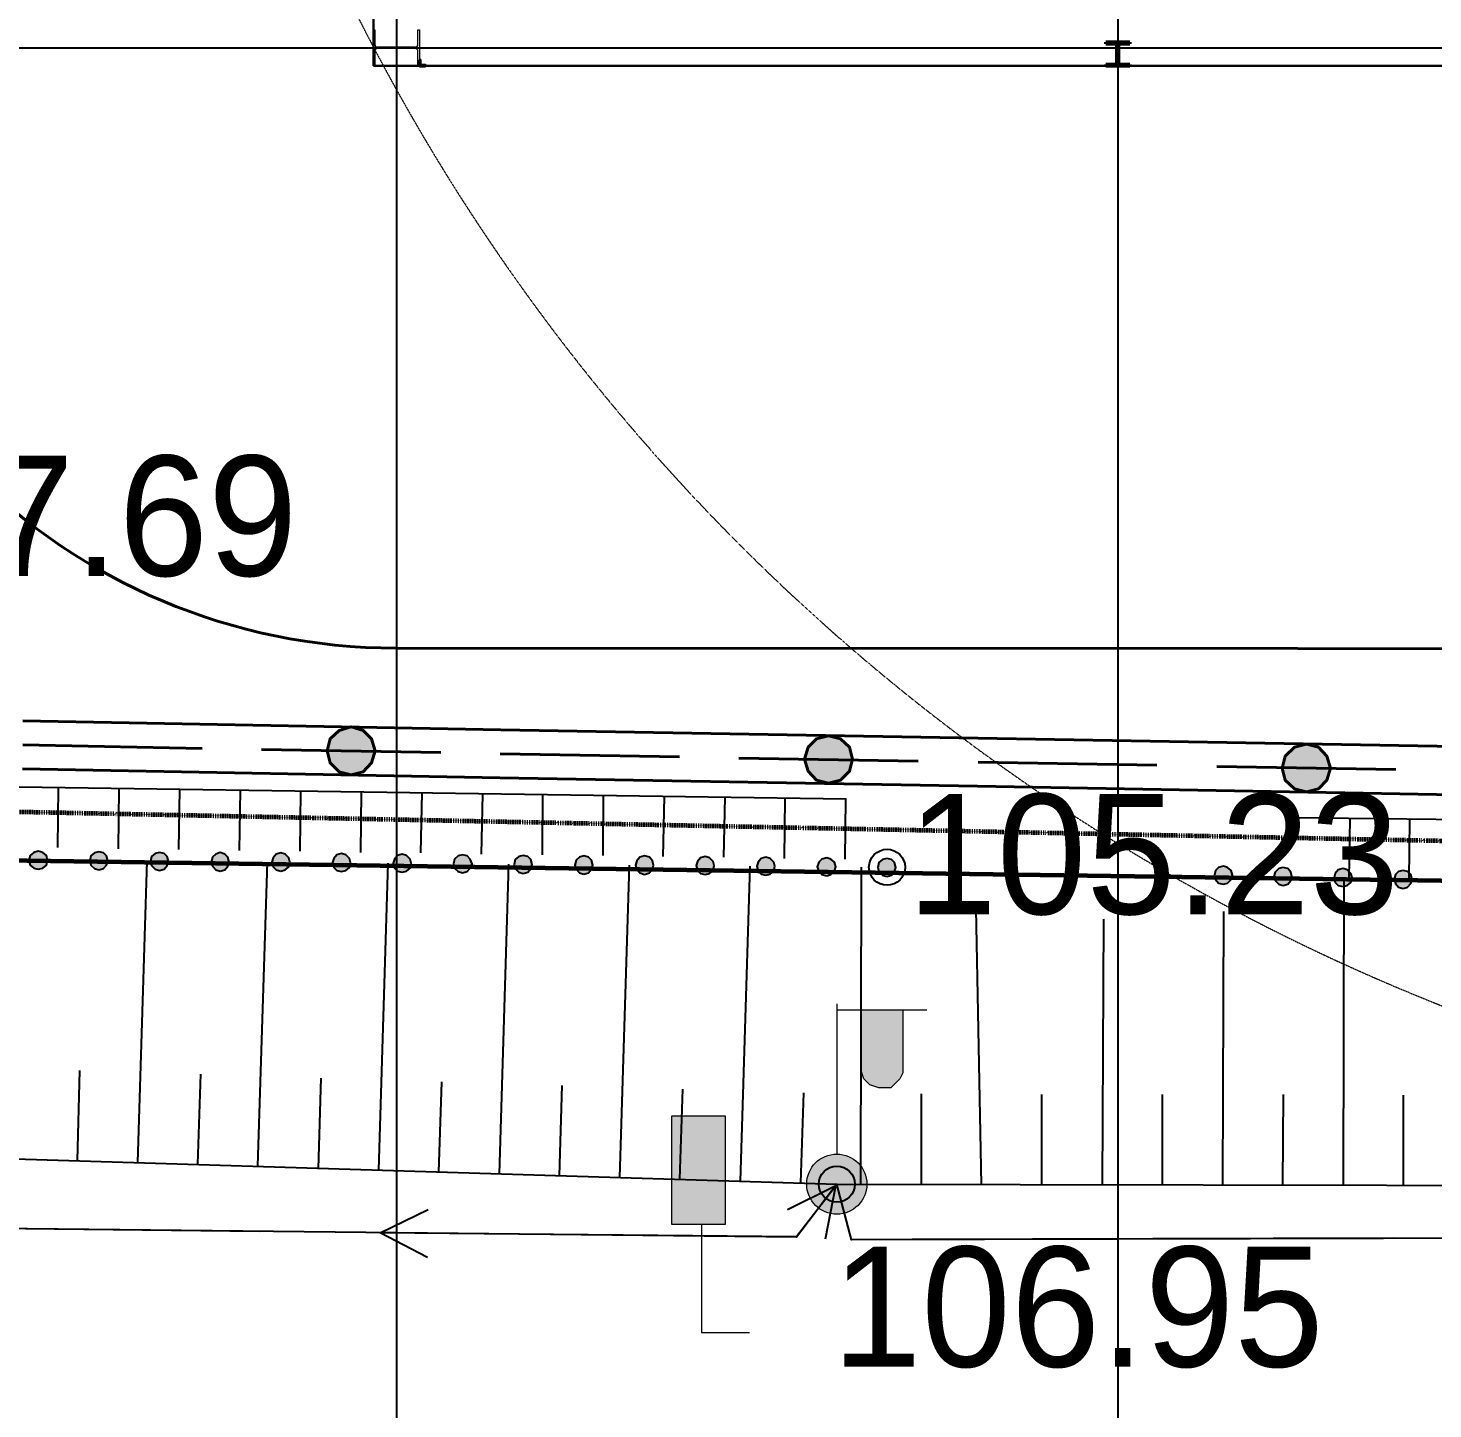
# Model space of a CAD drawing. Header units: millimetres. Extents: x 172667 to 1873135, y -274708 to 168495.
# Drawn here: x 1774649 to 1786334, y 3945 to 15434 of the extents above; entities that cross this region are included whole.
import ezdxf
from ezdxf.enums import TextEntityAlignment as Align

# ---------------------------------------------------------------- set-up
doc = ezdxf.new("R2010")
doc.units = ezdxf.units.MM
for name, pattern in [('DASHED', [0.75, 0.5, -0.25]), ('линия_сгиба', [1.25, 0.5, -0.25, 0, -0.25, 0, -0.25]), ('осевая', [2, 1.25, -0.25, 0.25, -0.25])]:
    doc.linetypes.add(name, pattern=pattern)
for name, color, linetype, lineweight in [('0004-Осевая', 4, 'осевая', 25), ('01-Основная толстая', 7, 'Continuous', 50), ('012 ОП.ЗОНА.ЗДАНИЕ', 171, '01.Опасная зона здание', 40), ('017 ОТВОД', 7, '13.Граница отвода', 70), ('СО_20_колонны', 7, 'Continuous', 50)]:
    doc.layers.add(name, color=color, linetype=linetype, lineweight=lineweight)
doc.layers.add('_ТОПО', color=253, linetype='Continuous')
doc.layers.add('SC007', color=7, linetype='Continuous')
doc.styles.add('F2', font='', dxfattribs={"height": 0.000909972})
doc.styles.add('размеры', font='', dxfattribs={"width": 0.7})
doc.styles.get('F2').set_extended_font_data('D431')
doc.styles.get('размеры').set_extended_font_data('T-FLEX Type A')
doc.linetypes.add('01.Опасная зона здание', pattern='A,1,-2,10,-0.05,[1,линии ППР.shx,S=0.2,R=180,X=0,Y=-1],-0.05,10,-2', length=25.1)
doc.linetypes.add('13.Граница отвода', pattern='A,20,[14,SHAPES,S=0.01,R=0,X=0,Y=0],-2.5', length=22.5)
doc.dimstyles.new('SPDS 500', dxfattribs={"dimscale": 500, "dimtxt": 2.5, "dimasz": 2, "dimexe": 1.25, "dimexo": 0, "dimtad": 1, "dimdec": 0, "dimtxsty": 'размеры', "dimblk": 'ARCHTICK', "dimcen": 2.5, "dimdle": 2, "dimclrd": 256, "dimclre": 256, "dimclrt": 1, "dimaunit": 1, "dimadec": 0, "dimazin": 2, "dimtfac": 0.75, "dimtdec": 0, "dimtix": 1, "dimtmove": 1, "dimatfit": 3, "dimfxl": 1.25, "dimtolj": 1, "dimlwd": 20, "dimlwe": 20, "dimarcsym": 0})

# ---------------------------------------------------------------- blocks, each defined once
blk = doc.blocks.new('SYMBOL2060001')
at = {"layer": 'SC007'}
blk.add_circle((0, 0), 0.15, dxfattribs=at)
blk = doc.blocks.new('SYMBOL2090014')
at = {"true_color": 0xffffff}
blk.add_hatch(color=7, dxfattribs=at).paths.add_polyline_path([(0.55, 1.45), (0.55, 0.95), (0.55, 0.925), (0.525, 0.875), (0.5, 0.85), (0.475, 0.825), (0.45, 0.8), (0.425, 0.8), (0.375, 0.8), (0.35, 0.8), (0.275, 0.825), (0.25, 0.85), (0.225, 0.875), (0.2, 0.95), (0.2, 1.45)])
at = {"color": 18, "linetype": 'Continuous', "lineweight": 0, "true_color": 0x000000, "flags": 128}
for points in [[(0, 1.5), (0, 0.25)], [(0, 1.45), (0.75, 1.45)]]:
    blk.add_lwpolyline(points, dxfattribs=at)
blk.add_lwpolyline([(0.55, 1.45), (0.55, 0.95), (0.55, 0.925), (0.525, 0.875), (0.5, 0.85), (0.475, 0.825), (0.45, 0.8), (0.425, 0.8), (0.375, 0.8), (0.35, 0.8), (0.275, 0.825), (0.25, 0.85), (0.225, 0.875), (0.2, 0.95), (0.2, 1.45), (0.55, 1.45)], close=True, dxfattribs=at)
blk = doc.blocks.new('SYMBOL2090003')
at = {"true_color": 0x000000}
h = blk.add_hatch(color=18, dxfattribs=at)
edge = h.paths.add_edge_path()
edge.add_arc((0, 0), 0.25, 0, 360)
at = {"color": 18, "linetype": 'Continuous', "lineweight": 0, "true_color": 0x000000}
blk.add_circle((0, 0), 0.25, dxfattribs=at)
blk = doc.blocks.new('SYMBOL2020006')
at = {"true_color": 0xffffff}
blk.add_hatch(color=7, dxfattribs=at).paths.add_polyline_path([(-0.25, 0.9), (0.2, 0.9), (0.2, 1.8), (-0.25, 1.8)])
at = {"color": 18, "linetype": 'Continuous', "lineweight": 0, "true_color": 0x000000, "flags": 128}
blk.add_lwpolyline([(-0.25, 0.9), (0.2, 0.9), (0.2, 1.8), (-0.25, 1.8)], close=True, dxfattribs=at)
blk.add_lwpolyline([(0, 0.9), (0, 0), (0.4, 0)], dxfattribs=at)
blk = doc.blocks.new('EF718500')
for p, q in [((1.2, 50), (0, 50)), ((0, 50), (0, 0)), ((0, 0), (50, 0)), ((3, 8.5), (3, 48.2)), ((48.2, 3), (8.5, 3)), ((50, 1.2), (50, 0))]:
    blk.add_line(p, q)
for centre, radius, start, end in [((1.2, 48.2), 1.8, 0, 90), ((8.5, 8.5), 5.5, 180, 270), ((48.2, 1.2), 1.8, 0, 90)]:
    blk.add_arc(centre, radius, start, end)
blk = doc.blocks.new('APF160500')
for p, q in [((-99.5, 184), (-99.5, 196)), ((-99.5, 196), (99.5, 196)), ((-19, 184), (-99.5, 184)), ((-6, 25), (-6, 171)), ((6, 25), (6, 171)), ((99.5, 184), (19, 184)), ((99.5, 196), (99.5, 184)), ((-99.5, 0), (-99.5, 12)), ((-99.5, 12), (-19, 12)), ((99.5, 0), (-99.5, 0)), ((19, 12), (99.5, 12)), ((99.5, 12), (99.5, 0))]:
    blk.add_line(p, q)
for centre, start, end in [((-19, 171), 0, 90), ((19, 171), 90, 180), ((-19, 25), 270, 0), ((19, 25), 180, 270)]:
    blk.add_arc(centre, 13, start, end)
blk.add_point((0, 98))
blk = doc.blocks.new('APF136500')
at = {"lineweight": 13}
for p, q in [((-149.5, 370.5), (-149.5, 383)), ((-149.5, 383), (149.5, 383)), ((-28, 370.5), (-149.5, 370.5)), ((149.5, 370.5), (28, 370.5)), ((149.5, 383), (149.5, 370.5)), ((-6, 34.5), (-6, 348.5)), ((6, 34.5), (6, 348.5)), ((-149.5, 0), (-149.5, 12.5)), ((-149.5, 12.5), (-28, 12.5)), ((149.5, 0), (-149.5, 0)), ((28, 12.5), (149.5, 12.5)), ((149.5, 12.5), (149.5, 0))]:
    blk.add_line(p, q, dxfattribs=at)
for centre, start, end in [((-28, 348.5), 0, 90), ((28, 348.5), 90, 180), ((-28, 34.5), 270, 0), ((28, 34.5), 180, 270)]:
    blk.add_arc(centre, 22, start, end, dxfattribs=at)
blk.add_point((0, 191.5), dxfattribs=at)
blk = doc.blocks.new('_ArchTick')
at = {"color": 0, "linetype": 'ByBlock', "const_width": 0.15}
blk.add_lwpolyline([(-0.5, -0.5), (0.5, 0.5)], dxfattribs=at)
blk = doc.blocks.new('*D274')
at = {"linetype": 'Continuous', "lineweight": 20, "transparency": 16777216}
for p, q in [((1769559, 9016), (1769559, -1267)), ((1777712, 2883), (1777712, -1267)), ((1778712, -642), (1768559, -642))]:
    blk.add_line(p, q, dxfattribs=at)
at = {"layer": 'Defpoints', "color": 0, "transparency": 16777216}
for p in [(1769559, 9016, 106790), (1777712, 2883, 107296), (1769559, -642)]:
    blk.add_point(p, dxfattribs=at)
at = {"lineweight": 20, "transparency": 16777216, "xscale": 1000, "yscale": 1000, "zscale": 1000, "rotation": 180}
blk.add_blockref('_ArchTick', (1769559, -642), dxfattribs=at)
at = {"lineweight": 20, "transparency": 16777216, "xscale": 1000, "yscale": 1000, "zscale": 1000}
blk.add_blockref('_ArchTick', (1777712, -642), dxfattribs=at)
at = {"color": 1, "transparency": 16777216, "insert": (1773636, 296), "char_height": 1250, "attachment_point": 5, "style": 'размеры'}
blk.add_mtext('\\A1;8150', dxfattribs=at)

msp = doc.modelspace()

# ---------------------------------------------------------------- hatches: boundary and pattern name
at = {"layer": '_ТОПО', "linetype": 'ByBlock', "lineweight": 40}
for points in [[(1777336.2, 9220.1), (1777436.2, 9245.1), (1777506.2, 9320.1), (1777536.2, 9420.1), (1777506.2, 9520.1), (1777436.2, 9590.1), (1777336.2, 9620.1), (1777236.2, 9590.1), (1777161.2, 9520.1), (1777136.2, 9420.1), (1777161.2, 9320.1), (1777236.2, 9245.1)], [(1781306.2, 9150.1), (1781406.2, 9175.1), (1781481.2, 9250.1), (1781506.2, 9350.1), (1781481.2, 9450.1), (1781406.2, 9520.1), (1781306.2, 9545.1), (1781206.2, 9520.1), (1781136.2, 9450.1), (1781106.2, 9350.1), (1781136.2, 9250.1), (1781206.2, 9175.1)], [(1785281.2, 9080.1), (1785381.2, 9105.1), (1785451.2, 9175.1), (1785481.2, 9275.1), (1785451.2, 9375.1), (1785381.2, 9450.1), (1785281.2, 9475.1), (1785181.2, 9450.1), (1785106.2, 9375.1), (1785081.2, 9275.1), (1785106.2, 9175.1), (1785181.2, 9105.1)]]:
    msp.add_hatch(color=7, dxfattribs=at).paths.add_polyline_path(points)
at = {"layer": '_ТОПО', "linetype": 'ByBlock', "lineweight": -2}
for points in [[(1774731.2, 8435.1), (1774771.2, 8445.1), (1774801.2, 8470.1), (1774811.2, 8510.1), (1774801.2, 8550.1), (1774771.2, 8575.1), (1774731.2, 8585.1), (1774696.2, 8575.1), (1774666.2, 8550.1), (1774656.2, 8510.1), (1774666.2, 8470.1), (1774696.2, 8445.1)], [(1775236.2, 8430.1), (1775276.2, 8440.1), (1775301.2, 8470.1), (1775311.2, 8505.1), (1775301.2, 8545.1), (1775276.2, 8570.1), (1775236.2, 8580.1), (1775201.2, 8570.1), (1775171.2, 8545.1), (1775161.2, 8505.1), (1775171.2, 8470.1), (1775201.2, 8440.1)], [(1775741.2, 8425.1), (1775781.2, 8435.1), (1775806.2, 8465.1), (1775816.2, 8500.1), (1775806.2, 8540.1), (1775781.2, 8565.1), (1775741.2, 8575.1), (1775706.2, 8565.1), (1775676.2, 8540.1), (1775666.2, 8500.1), (1775676.2, 8465.1), (1775706.2, 8435.1)], [(1776246.2, 8420.1), (1776286.2, 8430.1), (1776311.2, 8460.1), (1776321.2, 8495.1), (1776311.2, 8535.1), (1776286.2, 8560.1), (1776246.2, 8575.1), (1776211.2, 8560.1), (1776181.2, 8535.1), (1776171.2, 8495.1), (1776181.2, 8460.1), (1776211.2, 8430.1)], [(1776751.2, 8420.1), (1776786.2, 8430.1), (1776816.2, 8455.1), (1776826.2, 8495.1), (1776816.2, 8530.1), (1776786.2, 8560.1), (1776751.2, 8570.1), (1776711.2, 8560.1), (1776686.2, 8530.1), (1776676.2, 8495.1), (1776686.2, 8455.1), (1776711.2, 8430.1)], [(1777256.2, 8415.1), (1777291.2, 8425.1), (1777321.2, 8450.1), (1777331.2, 8490.1), (1777321.2, 8525.1), (1777291.2, 8555.1), (1777256.2, 8565.1), (1777216.2, 8555.1), (1777191.2, 8525.1), (1777181.2, 8490.1), (1777191.2, 8450.1), (1777216.2, 8425.1)], [(1777761.2, 8410.1), (1777796.2, 8420.1), (1777826.2, 8445.1), (1777836.2, 8485.1), (1777826.2, 8520.1), (1777796.2, 8550.1), (1777761.2, 8560.1), (1777721.2, 8550.1), (1777696.2, 8520.1), (1777686.2, 8485.1), (1777696.2, 8445.1), (1777721.2, 8420.1)], [(1778261.2, 8405.1), (1778301.2, 8415.1), (1778326.2, 8445.1), (1778341.2, 8480.1), (1778326.2, 8520.1), (1778301.2, 8545.1), (1778261.2, 8555.1), (1778226.2, 8545.1), (1778196.2, 8520.1), (1778186.2, 8480.1), (1778196.2, 8445.1), (1778226.2, 8415.1)], [(1778766.2, 8400.1), (1778806.2, 8410.1), (1778831.2, 8440.1), (1778841.2, 8475.1), (1778831.2, 8515.1), (1778806.2, 8540.1), (1778766.2, 8550.1), (1778731.2, 8540.1), (1778701.2, 8515.1), (1778691.2, 8475.1), (1778701.2, 8440.1), (1778731.2, 8410.1)], [(1779271.2, 8395.1), (1779311.2, 8405.1), (1779336.2, 8435.1), (1779346.2, 8470.1), (1779336.2, 8510.1), (1779311.2, 8535.1), (1779271.2, 8545.1), (1779236.2, 8535.1), (1779206.2, 8510.1), (1779196.2, 8470.1), (1779206.2, 8435.1), (1779236.2, 8405.1)], [(1779776.2, 8390.1), (1779816.2, 8405.1), (1779841.2, 8430.1), (1779851.2, 8470.1), (1779841.2, 8505.1), (1779816.2, 8535.1), (1779776.2, 8545.1), (1779736.2, 8535.1), (1779711.2, 8505.1), (1779701.2, 8470.1), (1779711.2, 8430.1), (1779736.2, 8405.1)], [(1780281.2, 8390.1), (1780316.2, 8400.1), (1780346.2, 8425.1), (1780356.2, 8465.1), (1780346.2, 8500.1), (1780316.2, 8530.1), (1780281.2, 8540.1), (1780241.2, 8530.1), (1780216.2, 8500.1), (1780206.2, 8465.1), (1780216.2, 8425.1), (1780241.2, 8400.1)], [(1780786.2, 8385.1), (1780821.2, 8395.1), (1780851.2, 8420.1), (1780861.2, 8460.1), (1780851.2, 8495.1), (1780821.2, 8525.1), (1780786.2, 8535.1), (1780746.2, 8525.1), (1780721.2, 8495.1), (1780711.2, 8460.1), (1780721.2, 8420.1), (1780746.2, 8395.1)], [(1781291.2, 8380.1), (1781326.2, 8390.1), (1781356.2, 8420.1), (1781366.2, 8455.1), (1781356.2, 8495.1), (1781326.2, 8520.1), (1781291.2, 8530.1), (1781251.2, 8520.1), (1781226.2, 8495.1), (1781211.2, 8455.1), (1781226.2, 8420.1), (1781251.2, 8390.1)], [(1781791.2, 8375.1), (1781831.2, 8385.1), (1781856.2, 8415.1), (1781866.2, 8450.1), (1781856.2, 8490.1), (1781831.2, 8515.1), (1781791.2, 8525.1), (1781756.2, 8515.1), (1781726.2, 8490.1), (1781716.2, 8450.1), (1781726.2, 8415.1), (1781756.2, 8385.1)], [(1784591.2, 8310.1), (1784626.2, 8320.1), (1784656.2, 8350.1), (1784666.2, 8385.1), (1784656.2, 8425.1), (1784626.2, 8450.1), (1784591.2, 8460.1), (1784551.2, 8450.1), (1784526.2, 8425.1), (1784516.2, 8385.1), (1784526.2, 8350.1), (1784551.2, 8320.1)], [(1785086.2, 8300.1), (1785126.2, 8310.1), (1785151.2, 8340.1), (1785161.2, 8375.1), (1785151.2, 8410.1), (1785126.2, 8440.1), (1785086.2, 8450.1), (1785051.2, 8440.1), (1785021.2, 8410.1), (1785011.2, 8375.1), (1785021.2, 8340.1), (1785051.2, 8310.1)], [(1785586.2, 8290.1), (1785621.2, 8300.1), (1785651.2, 8325.1), (1785661.2, 8365.1), (1785651.2, 8400.1), (1785621.2, 8430.1), (1785586.2, 8440.1), (1785546.2, 8430.1), (1785521.2, 8400.1), (1785511.2, 8365.1), (1785521.2, 8325.1), (1785546.2, 8300.1)], [(1786086.2, 8275.1), (1786121.2, 8285.1), (1786151.2, 8315.1), (1786161.2, 8350.1), (1786151.2, 8390.1), (1786121.2, 8415.1), (1786086.2, 8425.1), (1786046.2, 8415.1), (1786021.2, 8390.1), (1786011.2, 8350.1), (1786021.2, 8315.1), (1786046.2, 8285.1)]]:
    msp.add_hatch(color=8, dxfattribs=at).paths.add_polyline_path(points)

# ---------------------------------------------------------------- linework, layer by layer
at = {"lineweight": 30, "elevation": 107296.5}
msp.add_lwpolyline([(1777520.5, 15119.1), (1807903.5, 15119.1), (1807903.5, 63418.1), (1777520.5, 63418.1)], close=True, dxfattribs=at)
at = {"color": 6, "linetype": 'DASHED', "lineweight": 20, "ltscale": 5}
msp.add_arc((1792717, 23268.6, 107296.5), 17169.7, 163.06951, 18.78084, dxfattribs=at)
at = {"layer": '0004-Осевая', "linetype": 'осевая'}
msp.add_line((1777712, 13117.5, 107296.5), (1777712, 8481, 107296.5), dxfattribs=at)
at = {"layer": '0004-Осевая'}
msp.add_lwpolyline([(1777712, 87666.9), (1777712, 7270.3)], dxfattribs=at)
at = {"layer": '0004-Осевая', "elevation": 107296.5}
for points in [[(1777712, 65911.8), (1777712, -4591.9)], [(1783712, 65911.8), (1783712, -4591.9)], [(1760944, 15268.6), (1808719.1, 15268.6)]]:
    msp.add_lwpolyline(points, dxfattribs=at)
at = {"layer": '012 ОП.ЗОНА.ЗДАНИЕ', "elevation": 107296.5}
msp.add_lwpolyline([(1777712, 10274.6), (1807695.5, 10262.6)], dxfattribs=at)
at = {"layer": '012 ОП.ЗОНА.ЗДАНИЕ'}
msp.add_arc((1777712, 15274.6, 107296.5), 5000, 180, 270, dxfattribs=at)
at = {"layer": '017 ОТВОД', "color": 1, "linetype": '13.Граница отвода', "lineweight": 60, "elevation": -103056.2}
msp.add_lwpolyline([(1769145.1, 8582.2), (1770045.1, 84542.2), (1850035.1, 83412.2), (1849135.1, 7452.2)], close=True, dxfattribs=at)
at = {"layer": '017 ОТВОД', "color": 6, "linetype": 'линия_сгиба', "lineweight": 60, "ltscale": 5, "elevation": 3738.5}
msp.add_lwpolyline([(1769149.6, 9024.3), (1815482.4, 8078.8), (1815473.1, 83886.3), (1770145.1, 84117.2)], close=True, dxfattribs=at)
at = {"layer": '_ТОПО', "color": 7, "linetype": 'ByBlock', "lineweight": 40}
for p, q in [((1774606.2, 9670.1, 107570.1), (1778581.2, 9595.1, 107380.5)), ((1778581.2, 9595.1, 107380.5), (1782551.2, 9525.1, 107191.1)), ((1774606.2, 9470.1, 107569.8), (1776096.2, 9440.1, 107498.7)), ((1782551.2, 9525.1, 107191.1), (1786526.2, 9455.1, 107001.4)), ((1776591.2, 9430.1, 107475.1), (1778081.2, 9405.1, 107404.1)), ((1776591.2, 9430.1, 107475.1), (1778081.2, 9405.1, 107404.1)), ((1778576.2, 9395.1, 107380.5), (1780066.2, 9370.1, 107309.4)), ((1778576.2, 9395.1, 107380.5), (1780066.2, 9370.1, 107309.4)), ((1780561.2, 9360.1, 107285.8), (1782051.2, 9335.1, 107214.8)), ((1780561.2, 9360.1, 107285.8), (1782051.2, 9335.1, 107214.8)), ((1774601.2, 9270.1, 107569.7), (1778571.2, 9195.1, 107380.6)), ((1782551.2, 9325.1, 107190.9), (1784036.2, 9300.1, 107120.1)), ((1784536.2, 9290.1, 107096.3), (1786026.2, 9265.1, 107025.2)), ((1784536.2, 9290.1, 107096.3), (1786026.2, 9265.1, 107025.2)), ((1778571.2, 9195.1, 107380.6), (1782546.2, 9125.1, 107191.1)), ((1782546.2, 9125.1, 107191.1), (1786516.2, 9055.1, 107001.9))]:
    msp.add_line(p, q, dxfattribs=at)
at = {"layer": '_ТОПО', "color": 8, "linetype": 'ByBlock', "lineweight": -2}
for p, q in [((1774606.2, 9470.1, 107569.8), (1776096.2, 9440.1, 107498.7)), ((1781452, 9019.3, 106837), (1755254.4, 9393.8, 106745.3)), ((1782551.2, 9325.1, 107190.9), (1784036.2, 9300.1, 107120.1)), ((1774896.2, 8615.1, 106814), (1774901.2, 9115.1, 106814)), ((1775401.2, 8605.1, 106815.8), (1775406.2, 9105.1, 106815.8)), ((1775901.2, 8600.1, 106817.5), (1775911.2, 9100.1, 106817.6)), ((1776406.2, 8590.1, 106819.3), (1776416.2, 9090.1, 106819.4)), ((1776911.2, 8585.1, 106821), (1776916.2, 9085.1, 106821.1)), ((1777416.2, 8575.1, 106822.8), (1777421.2, 9075.1, 106822.9)), ((1777916.2, 8570.1, 106824.5), (1777926.2, 9070.1, 106824.6)), ((1778421.2, 8560.1, 106826.3), (1778431.2, 9060.1, 106826.4)), ((1778926.2, 8555.1, 106828), (1778931.2, 9055.1, 106828.2)), ((1779431.2, 8550.1, 106829.7), (1779436.2, 9050.1, 106829.9)), ((1779931.2, 8540.1, 106831.4), (1779941.2, 9040.1, 106831.7)), ((1780436.2, 8535.1, 106833.1), (1780446.2, 9035.1, 106833.5)), ((1780941.2, 8525.1, 106834.5), (1780946.2, 9025.1, 106835.2)), ((1781446.2, 8520.1, 106835.3), (1781451.2, 9020.1, 106837)), ((1812581.2, 8519.9, 106250.5), (1785145.5, 8863.2, 103746.7)), ((1785636.2, 8355.1, 103810.7), (1785646.2, 8855.1, 103792.4)), ((1786136.2, 8350.1, 103848.1), (1786141.2, 8850.1, 103837.6)), ((1775560.2, 5995.8, 106842.5), (1775638.1, 8502.4, 106842.5)), ((1776560.2, 5965.8, 106842.5), (1776638.7, 8494.1, 106842.5)), ((1777565.2, 5930.8, 106842.5), (1777644.5, 8485.7, 106842.5)), ((1778570.2, 5900.8, 106842.5), (1778647.9, 8477.3, 106842.5)), ((1779570.2, 5870.8, 106842.5), (1779650.9, 8469, 106842.5)), ((1780575.2, 5840.8, 106842.5), (1780654.3, 8460.6, 106842.5)), ((1781575.2, 5815.8, 106842.5), (1781579.8, 8452.9, 106842.5)), ((1785590.2, 5805.8, 106842.5), (1785594.6, 8363.4, 106842.5)), ((1782580.2, 5810.8, 106842.5), (1782534, 8103.7, 106842.5)), ((1784585.2, 5810.8, 106842.5), (1784594.1, 8082.9, 106842.5)), ((1783585.2, 5810.8, 106842.5), (1783595.3, 8020.5, 106842.5)), ((1775060.2, 6010.8, 106842.5), (1775080.2, 6760.8, 106842.5)), ((1776060.2, 5980.8, 106842.5), (1776085.2, 6730.8, 106842.5)), ((1777065.2, 5945.8, 106842.5), (1777085.2, 6695.8, 106842.5)), ((1778065.2, 5915.8, 106842.5), (1778090.2, 6665.8, 106842.5)), ((1779070.2, 5885.8, 106842.5), (1779090.2, 6635.8, 106842.5)), ((1780070.2, 5855.8, 106842.5), (1780095.2, 6605.8, 106842.5)), ((1781075.2, 5825.8, 106842.5), (1781100.2, 6575.8, 106842.5)), ((1782080.2, 5815.8, 106842.5), (1782080.2, 6565.8, 106842.5)), ((1783080.2, 5810.8, 106842.5), (1783080.2, 6560.8, 106842.5)), ((1784085.2, 5810.8, 106842.5), (1784085.2, 6560.8, 106842.5)), ((1785085.2, 5810.8, 106842.5), (1785090.2, 6560.8, 106842.5)), ((1786090.2, 5805.8, 106842.5), (1786090.2, 6555.8, 106842.5)), ((1776571.2, 5420.1, 106972), (1772571.2, 5465.1, 106972)), ((1786006.2, 5365.1, 106972), (1782001.2, 5355.1, 106972))]:
    msp.add_line(p, q, dxfattribs=at)
at = {"layer": '_ТОПО', "color": 7, "linetype": 'ByBlock', "lineweight": 40, "flags": 128}
for points, elevation in [([(1777336.2, 9220.1), (1777436.2, 9245.1), (1777506.2, 9320.1), (1777536.2, 9420.1), (1777506.2, 9520.1), (1777436.2, 9590.1), (1777336.2, 9620.1), (1777236.2, 9590.1), (1777161.2, 9520.1), (1777136.2, 9420.1), (1777161.2, 9320.1), (1777236.2, 9245.1), (1777336.2, 9220.1)], 107439.6), ([(1777336.2, 9220.1), (1777436.2, 9245.1), (1777506.2, 9320.1), (1777536.2, 9420.1), (1777506.2, 9520.1), (1777436.2, 9590.1), (1777336.2, 9620.1), (1777236.2, 9590.1), (1777161.2, 9520.1), (1777136.2, 9420.1), (1777161.2, 9320.1), (1777236.2, 9245.1), (1777336.2, 9220.1)], 107296.5), ([(1781306.2, 9150.1), (1781406.2, 9175.1), (1781481.2, 9250.1), (1781506.2, 9350.1), (1781481.2, 9450.1), (1781406.2, 9520.1), (1781306.2, 9545.1), (1781206.2, 9520.1), (1781136.2, 9450.1), (1781106.2, 9350.1), (1781136.2, 9250.1), (1781206.2, 9175.1), (1781306.2, 9150.1)], 107250.3), ([(1781306.2, 9150.1), (1781406.2, 9175.1), (1781481.2, 9250.1), (1781506.2, 9350.1), (1781481.2, 9450.1), (1781406.2, 9520.1), (1781306.2, 9545.1), (1781206.2, 9520.1), (1781136.2, 9450.1), (1781106.2, 9350.1), (1781136.2, 9250.1), (1781206.2, 9175.1), (1781306.2, 9150.1)], 107296.5), ([(1785281.2, 9080.1), (1785381.2, 9105.1), (1785451.2, 9175.1), (1785481.2, 9275.1), (1785451.2, 9375.1), (1785381.2, 9450.1), (1785281.2, 9475.1), (1785181.2, 9450.1), (1785106.2, 9375.1), (1785081.2, 9275.1), (1785106.2, 9175.1), (1785181.2, 9105.1), (1785281.2, 9080.1)], 107060.7), ([(1785281.2, 9080.1), (1785381.2, 9105.1), (1785451.2, 9175.1), (1785481.2, 9275.1), (1785451.2, 9375.1), (1785381.2, 9450.1), (1785281.2, 9475.1), (1785181.2, 9450.1), (1785106.2, 9375.1), (1785081.2, 9275.1), (1785106.2, 9175.1), (1785181.2, 9105.1), (1785281.2, 9080.1)], 107296.5)]:
    msp.add_lwpolyline(points, close=True, dxfattribs=dict(at, elevation=elevation))
at = {"layer": '_ТОПО', "color": 8, "linetype": 'ByBlock', "lineweight": -2, "elevation": 105296, "flags": 128}
for points in [[(1774731.2, 8435.1), (1774771.2, 8445.1), (1774801.2, 8470.1), (1774811.2, 8510.1), (1774801.2, 8550.1), (1774771.2, 8575.1), (1774731.2, 8585.1), (1774696.2, 8575.1), (1774666.2, 8550.1), (1774656.2, 8510.1), (1774666.2, 8470.1), (1774696.2, 8445.1), (1774731.2, 8435.1)], [(1774731.2, 8435.1), (1774771.2, 8445.1), (1774801.2, 8470.1), (1774811.2, 8510.1), (1774801.2, 8550.1), (1774771.2, 8575.1), (1774731.2, 8585.1), (1774696.2, 8575.1), (1774666.2, 8550.1), (1774656.2, 8510.1), (1774666.2, 8470.1), (1774696.2, 8445.1), (1774731.2, 8435.1)], [(1775236.2, 8430.1), (1775276.2, 8440.1), (1775301.2, 8470.1), (1775311.2, 8505.1), (1775301.2, 8545.1), (1775276.2, 8570.1), (1775236.2, 8580.1), (1775201.2, 8570.1), (1775171.2, 8545.1), (1775161.2, 8505.1), (1775171.2, 8470.1), (1775201.2, 8440.1), (1775236.2, 8430.1)], [(1775236.2, 8430.1), (1775276.2, 8440.1), (1775301.2, 8470.1), (1775311.2, 8505.1), (1775301.2, 8545.1), (1775276.2, 8570.1), (1775236.2, 8580.1), (1775201.2, 8570.1), (1775171.2, 8545.1), (1775161.2, 8505.1), (1775171.2, 8470.1), (1775201.2, 8440.1), (1775236.2, 8430.1)], [(1775741.2, 8425.1), (1775781.2, 8435.1), (1775806.2, 8465.1), (1775816.2, 8500.1), (1775806.2, 8540.1), (1775781.2, 8565.1), (1775741.2, 8575.1), (1775706.2, 8565.1), (1775676.2, 8540.1), (1775666.2, 8500.1), (1775676.2, 8465.1), (1775706.2, 8435.1), (1775741.2, 8425.1)], [(1775741.2, 8425.1), (1775781.2, 8435.1), (1775806.2, 8465.1), (1775816.2, 8500.1), (1775806.2, 8540.1), (1775781.2, 8565.1), (1775741.2, 8575.1), (1775706.2, 8565.1), (1775676.2, 8540.1), (1775666.2, 8500.1), (1775676.2, 8465.1), (1775706.2, 8435.1), (1775741.2, 8425.1)], [(1776246.2, 8420.1), (1776286.2, 8430.1), (1776311.2, 8460.1), (1776321.2, 8495.1), (1776311.2, 8535.1), (1776286.2, 8560.1), (1776246.2, 8575.1), (1776211.2, 8560.1), (1776181.2, 8535.1), (1776171.2, 8495.1), (1776181.2, 8460.1), (1776211.2, 8430.1), (1776246.2, 8420.1)], [(1776246.2, 8420.1), (1776286.2, 8430.1), (1776311.2, 8460.1), (1776321.2, 8495.1), (1776311.2, 8535.1), (1776286.2, 8560.1), (1776246.2, 8575.1), (1776211.2, 8560.1), (1776181.2, 8535.1), (1776171.2, 8495.1), (1776181.2, 8460.1), (1776211.2, 8430.1), (1776246.2, 8420.1)], [(1776751.2, 8420.1), (1776786.2, 8430.1), (1776816.2, 8455.1), (1776826.2, 8495.1), (1776816.2, 8530.1), (1776786.2, 8560.1), (1776751.2, 8570.1), (1776711.2, 8560.1), (1776686.2, 8530.1), (1776676.2, 8495.1), (1776686.2, 8455.1), (1776711.2, 8430.1), (1776751.2, 8420.1)], [(1776751.2, 8420.1), (1776786.2, 8430.1), (1776816.2, 8455.1), (1776826.2, 8495.1), (1776816.2, 8530.1), (1776786.2, 8560.1), (1776751.2, 8570.1), (1776711.2, 8560.1), (1776686.2, 8530.1), (1776676.2, 8495.1), (1776686.2, 8455.1), (1776711.2, 8430.1), (1776751.2, 8420.1)], [(1777256.2, 8415.1), (1777291.2, 8425.1), (1777321.2, 8450.1), (1777331.2, 8490.1), (1777321.2, 8525.1), (1777291.2, 8555.1), (1777256.2, 8565.1), (1777216.2, 8555.1), (1777191.2, 8525.1), (1777181.2, 8490.1), (1777191.2, 8450.1), (1777216.2, 8425.1), (1777256.2, 8415.1)], [(1777256.2, 8415.1), (1777291.2, 8425.1), (1777321.2, 8450.1), (1777331.2, 8490.1), (1777321.2, 8525.1), (1777291.2, 8555.1), (1777256.2, 8565.1), (1777216.2, 8555.1), (1777191.2, 8525.1), (1777181.2, 8490.1), (1777191.2, 8450.1), (1777216.2, 8425.1), (1777256.2, 8415.1)], [(1777761.2, 8410.1), (1777796.2, 8420.1), (1777826.2, 8445.1), (1777836.2, 8485.1), (1777826.2, 8520.1), (1777796.2, 8550.1), (1777761.2, 8560.1), (1777721.2, 8550.1), (1777696.2, 8520.1), (1777686.2, 8485.1), (1777696.2, 8445.1), (1777721.2, 8420.1), (1777761.2, 8410.1)], [(1777761.2, 8410.1), (1777796.2, 8420.1), (1777826.2, 8445.1), (1777836.2, 8485.1), (1777826.2, 8520.1), (1777796.2, 8550.1), (1777761.2, 8560.1), (1777721.2, 8550.1), (1777696.2, 8520.1), (1777686.2, 8485.1), (1777696.2, 8445.1), (1777721.2, 8420.1), (1777761.2, 8410.1)], [(1778261.2, 8405.1), (1778301.2, 8415.1), (1778326.2, 8445.1), (1778341.2, 8480.1), (1778326.2, 8520.1), (1778301.2, 8545.1), (1778261.2, 8555.1), (1778226.2, 8545.1), (1778196.2, 8520.1), (1778186.2, 8480.1), (1778196.2, 8445.1), (1778226.2, 8415.1), (1778261.2, 8405.1)], [(1778261.2, 8405.1), (1778301.2, 8415.1), (1778326.2, 8445.1), (1778341.2, 8480.1), (1778326.2, 8520.1), (1778301.2, 8545.1), (1778261.2, 8555.1), (1778226.2, 8545.1), (1778196.2, 8520.1), (1778186.2, 8480.1), (1778196.2, 8445.1), (1778226.2, 8415.1), (1778261.2, 8405.1)], [(1778766.2, 8400.1), (1778806.2, 8410.1), (1778831.2, 8440.1), (1778841.2, 8475.1), (1778831.2, 8515.1), (1778806.2, 8540.1), (1778766.2, 8550.1), (1778731.2, 8540.1), (1778701.2, 8515.1), (1778691.2, 8475.1), (1778701.2, 8440.1), (1778731.2, 8410.1), (1778766.2, 8400.1)], [(1778766.2, 8400.1), (1778806.2, 8410.1), (1778831.2, 8440.1), (1778841.2, 8475.1), (1778831.2, 8515.1), (1778806.2, 8540.1), (1778766.2, 8550.1), (1778731.2, 8540.1), (1778701.2, 8515.1), (1778691.2, 8475.1), (1778701.2, 8440.1), (1778731.2, 8410.1), (1778766.2, 8400.1)], [(1779271.2, 8395.1), (1779311.2, 8405.1), (1779336.2, 8435.1), (1779346.2, 8470.1), (1779336.2, 8510.1), (1779311.2, 8535.1), (1779271.2, 8545.1), (1779236.2, 8535.1), (1779206.2, 8510.1), (1779196.2, 8470.1), (1779206.2, 8435.1), (1779236.2, 8405.1), (1779271.2, 8395.1)], [(1779271.2, 8395.1), (1779311.2, 8405.1), (1779336.2, 8435.1), (1779346.2, 8470.1), (1779336.2, 8510.1), (1779311.2, 8535.1), (1779271.2, 8545.1), (1779236.2, 8535.1), (1779206.2, 8510.1), (1779196.2, 8470.1), (1779206.2, 8435.1), (1779236.2, 8405.1), (1779271.2, 8395.1)], [(1779776.2, 8390.1), (1779816.2, 8405.1), (1779841.2, 8430.1), (1779851.2, 8470.1), (1779841.2, 8505.1), (1779816.2, 8535.1), (1779776.2, 8545.1), (1779736.2, 8535.1), (1779711.2, 8505.1), (1779701.2, 8470.1), (1779711.2, 8430.1), (1779736.2, 8405.1), (1779776.2, 8390.1)], [(1779776.2, 8390.1), (1779816.2, 8405.1), (1779841.2, 8430.1), (1779851.2, 8470.1), (1779841.2, 8505.1), (1779816.2, 8535.1), (1779776.2, 8545.1), (1779736.2, 8535.1), (1779711.2, 8505.1), (1779701.2, 8470.1), (1779711.2, 8430.1), (1779736.2, 8405.1), (1779776.2, 8390.1)], [(1780281.2, 8390.1), (1780316.2, 8400.1), (1780346.2, 8425.1), (1780356.2, 8465.1), (1780346.2, 8500.1), (1780316.2, 8530.1), (1780281.2, 8540.1), (1780241.2, 8530.1), (1780216.2, 8500.1), (1780206.2, 8465.1), (1780216.2, 8425.1), (1780241.2, 8400.1), (1780281.2, 8390.1)], [(1780281.2, 8390.1), (1780316.2, 8400.1), (1780346.2, 8425.1), (1780356.2, 8465.1), (1780346.2, 8500.1), (1780316.2, 8530.1), (1780281.2, 8540.1), (1780241.2, 8530.1), (1780216.2, 8500.1), (1780206.2, 8465.1), (1780216.2, 8425.1), (1780241.2, 8400.1), (1780281.2, 8390.1)], [(1780786.2, 8385.1), (1780821.2, 8395.1), (1780851.2, 8420.1), (1780861.2, 8460.1), (1780851.2, 8495.1), (1780821.2, 8525.1), (1780786.2, 8535.1), (1780746.2, 8525.1), (1780721.2, 8495.1), (1780711.2, 8460.1), (1780721.2, 8420.1), (1780746.2, 8395.1), (1780786.2, 8385.1)], [(1780786.2, 8385.1), (1780821.2, 8395.1), (1780851.2, 8420.1), (1780861.2, 8460.1), (1780851.2, 8495.1), (1780821.2, 8525.1), (1780786.2, 8535.1), (1780746.2, 8525.1), (1780721.2, 8495.1), (1780711.2, 8460.1), (1780721.2, 8420.1), (1780746.2, 8395.1), (1780786.2, 8385.1)], [(1781291.2, 8380.1), (1781326.2, 8390.1), (1781356.2, 8420.1), (1781366.2, 8455.1), (1781356.2, 8495.1), (1781326.2, 8520.1), (1781291.2, 8530.1), (1781251.2, 8520.1), (1781226.2, 8495.1), (1781211.2, 8455.1), (1781226.2, 8420.1), (1781251.2, 8390.1), (1781291.2, 8380.1)], [(1781291.2, 8380.1), (1781326.2, 8390.1), (1781356.2, 8420.1), (1781366.2, 8455.1), (1781356.2, 8495.1), (1781326.2, 8520.1), (1781291.2, 8530.1), (1781251.2, 8520.1), (1781226.2, 8495.1), (1781211.2, 8455.1), (1781226.2, 8420.1), (1781251.2, 8390.1), (1781291.2, 8380.1)], [(1781791.2, 8375.1), (1781831.2, 8385.1), (1781856.2, 8415.1), (1781866.2, 8450.1), (1781856.2, 8490.1), (1781831.2, 8515.1), (1781791.2, 8525.1), (1781756.2, 8515.1), (1781726.2, 8490.1), (1781716.2, 8450.1), (1781726.2, 8415.1), (1781756.2, 8385.1), (1781791.2, 8375.1)], [(1781791.2, 8375.1), (1781831.2, 8385.1), (1781856.2, 8415.1), (1781866.2, 8450.1), (1781856.2, 8490.1), (1781831.2, 8515.1), (1781791.2, 8525.1), (1781756.2, 8515.1), (1781726.2, 8490.1), (1781716.2, 8450.1), (1781726.2, 8415.1), (1781756.2, 8385.1), (1781791.2, 8375.1)], [(1784591.2, 8310.1), (1784626.2, 8320.1), (1784656.2, 8350.1), (1784666.2, 8385.1), (1784656.2, 8425.1), (1784626.2, 8450.1), (1784591.2, 8460.1), (1784551.2, 8450.1), (1784526.2, 8425.1), (1784516.2, 8385.1), (1784526.2, 8350.1), (1784551.2, 8320.1), (1784591.2, 8310.1)], [(1784591.2, 8310.1), (1784626.2, 8320.1), (1784656.2, 8350.1), (1784666.2, 8385.1), (1784656.2, 8425.1), (1784626.2, 8450.1), (1784591.2, 8460.1), (1784551.2, 8450.1), (1784526.2, 8425.1), (1784516.2, 8385.1), (1784526.2, 8350.1), (1784551.2, 8320.1), (1784591.2, 8310.1)], [(1785086.2, 8300.1), (1785126.2, 8310.1), (1785151.2, 8340.1), (1785161.2, 8375.1), (1785151.2, 8410.1), (1785126.2, 8440.1), (1785086.2, 8450.1), (1785051.2, 8440.1), (1785021.2, 8410.1), (1785011.2, 8375.1), (1785021.2, 8340.1), (1785051.2, 8310.1), (1785086.2, 8300.1)], [(1785086.2, 8300.1), (1785126.2, 8310.1), (1785151.2, 8340.1), (1785161.2, 8375.1), (1785151.2, 8410.1), (1785126.2, 8440.1), (1785086.2, 8450.1), (1785051.2, 8440.1), (1785021.2, 8410.1), (1785011.2, 8375.1), (1785021.2, 8340.1), (1785051.2, 8310.1), (1785086.2, 8300.1)], [(1785586.2, 8290.1), (1785621.2, 8300.1), (1785651.2, 8325.1), (1785661.2, 8365.1), (1785651.2, 8400.1), (1785621.2, 8430.1), (1785586.2, 8440.1), (1785546.2, 8430.1), (1785521.2, 8400.1), (1785511.2, 8365.1), (1785521.2, 8325.1), (1785546.2, 8300.1), (1785586.2, 8290.1)], [(1785586.2, 8290.1), (1785621.2, 8300.1), (1785651.2, 8325.1), (1785661.2, 8365.1), (1785651.2, 8400.1), (1785621.2, 8430.1), (1785586.2, 8440.1), (1785546.2, 8430.1), (1785521.2, 8400.1), (1785511.2, 8365.1), (1785521.2, 8325.1), (1785546.2, 8300.1), (1785586.2, 8290.1)], [(1786086.2, 8275.1), (1786121.2, 8285.1), (1786151.2, 8315.1), (1786161.2, 8350.1), (1786151.2, 8390.1), (1786121.2, 8415.1), (1786086.2, 8425.1), (1786046.2, 8415.1), (1786021.2, 8390.1), (1786011.2, 8350.1), (1786021.2, 8315.1), (1786046.2, 8285.1), (1786086.2, 8275.1)], [(1786086.2, 8275.1), (1786121.2, 8285.1), (1786151.2, 8315.1), (1786161.2, 8350.1), (1786151.2, 8390.1), (1786121.2, 8415.1), (1786086.2, 8425.1), (1786046.2, 8415.1), (1786021.2, 8390.1), (1786011.2, 8350.1), (1786021.2, 8315.1), (1786046.2, 8285.1), (1786086.2, 8275.1)]]:
    msp.add_lwpolyline(points, close=True, dxfattribs=at)
at = {"layer": '_ТОПО', "color": 8, "linetype": 'ByBlock', "lineweight": -2, "flags": 128}
for points, elevation in [([(1715488.5, 4964.9), (1716889.2, 4311.4), (1718075.3, 4040.9), (1719128.2, 3980.1), (1720378.1, 4466.1), (1721800, 5018.9), (1722445, 5310.2), (1724317.8, 5934.5), (1727344.2, 6604.1), (1742887.2, 6806.1), (1751503.7, 6735.6), (1781375.2, 5815.1), (1811860.2, 5760.1), (1841019.2, 5546.1), (1855790.2, 4737.1)], 106842.5), ([(1841019.2, 5546.1), (1840667.1, 5112.5), (1812170.2, 5310.2), (1811860.2, 5760.1), (1811376.1, 5426.6), (1781498.8, 5351.8), (1781375.2, 5815.1), (1781041.1, 5372.6), (1751356.2, 5695.1), (1722027.2, 4922.1)], 106972), ([(1781366.2, 5800.1), (1781041.2, 5375.1), (1777576.2, 5410.1)], 106972), ([(1781281.2, 5360.1), (1781366.2, 5800.1), (1780966.2, 5600.1)], 106972), ([(1777971.2, 5205.1), (1777576.2, 5410.1), (1777976.2, 5605.1)], 106972)]:
    msp.add_lwpolyline(points, dxfattribs=dict(at, elevation=elevation))

# ---------------------------------------------------------------- block references
at = {"layer": '01-Основная толстая'}
msp.add_blockref('APF160500', (1783712, 15119.1, 107296.5), dxfattribs=at)
at = {"layer": '_ТОПО', "color": 8, "linetype": 'ByBlock', "lineweight": -2, "xscale": 1000, "yscale": 1000, "zscale": 1000}
for name, p in [('SYMBOL2060001', (1781793.2, 8451.1, 105231)), ('SYMBOL2090014', (1781375.2, 5815.1, 106949)), ('SYMBOL2020006', (1780250.2, 4581.1, 107052)), ('SYMBOL2090003', (1781375.2, 5815.1, 106949)), ('SYMBOL2060001', (1781375.2, 5815.1, 106949))]:
    msp.add_blockref(name, p, dxfattribs=at)
at = {"layer": 'СО_20_колонны', "rotation": 90}
msp.add_blockref('APF136500', (1777903.5, 15268.6, 107296.5), dxfattribs=at)
at = {"layer": 'СО_20_колонны'}
msp.add_blockref('EF718500', (1777903.5, 15119.1, 107296.5), dxfattribs=at)

# ---------------------------------------------------------------- texts
at = {"layer": '_ТОПО', "color": 8, "linetype": 'ByBlock', "lineweight": -2, "style": 'F2'}
for s, p in [('107.69', (1772799.2, 11376.1, 107689)), ('105.23', (1781963.2, 8561.1, 110611)), ('106.95', (1781335.2, 4795.1, 106999))]:
    msp.add_text(s, height=1000, dxfattribs=at).set_placement(p, align=Align.MIDDLE_LEFT)

# ---------------------------------------------------------------- dimensions: what is measured, and where the dimension line sits
dim = msp.add_linear_dim(base=(1769559.1, -641.7), p1=(1777712, 2883.4, 107296.5), p2=(1769559.1, 9016, 106789.5), text='8150', dimstyle='SPDS 500')
dim.commit()
dim.dimension.update_dxf_attribs({"geometry": '*D274', "text_midpoint": (1773635.6, 295.8)})

doc.saveas('drawing.dxf')
